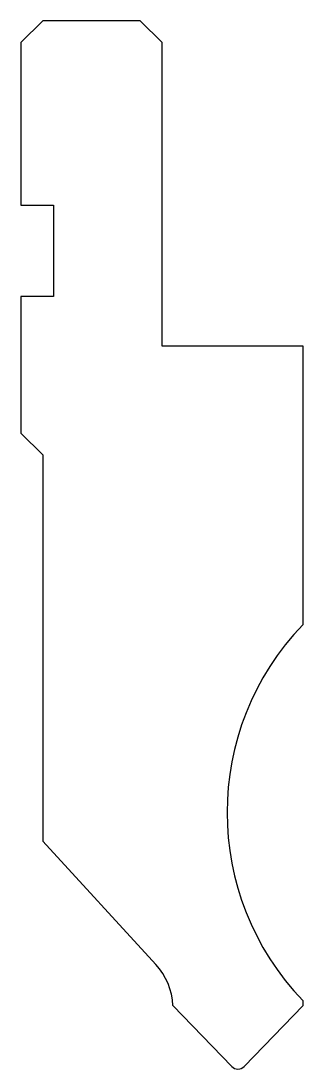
# Model space of a CAD drawing. Header units: metres. Extents: x 81.2 to 107.2, y 75.4 to 172.
import ezdxf

# ---------------------------------------------------------------- set-up
doc = ezdxf.new("R2010")
doc.units = ezdxf.units.M

msp = doc.modelspace()

# ---------------------------------------------------------------- linework, layer by layer
for p, q in [((83.220448, 172.014296), (81.220448, 170.014296)), ((92.220469, 172.014296), (83.220448, 172.014296)), ((94.220469, 170.014296), (92.220469, 172.014296)), ((81.220448, 170.014296), (81.220448, 155.014321)), ((94.220469, 142.014325), (94.220469, 170.014296)), ((81.220448, 155.014321), (84.220462, 155.014321)), ((84.220462, 155.014321), (84.220462, 146.614321)), ((84.220462, 146.614321), (81.220448, 146.614321)), ((81.220448, 146.614321), (81.220448, 134.014296)), ((107.220473, 142.014325), (94.220469, 142.014325)), ((107.220473, 116.363681), (107.220473, 142.014325)), ((81.220448, 134.014296), (83.220448, 132.014296)), ((83.220448, 132.014296), (83.220448, 96.392731)), ((83.220448, 96.392731), (93.660112, 84.999837)), ((95.230402, 81.215575), (100.644997, 75.608598)), ((101.795941, 75.608598), (107.220473, 81.225866)), ((107.220473, 81.225866), (107.220473, 81.664969))]:
    msp.add_line(p, q)
for centre, radius, start, end in [((125.220469, 99.014325), 25, 136.054466, 223.945534), ((89.236448, 80.946296), 6, 2.57229, 42.5), ((101.220469, 76.164325), 0.8, 224, 316)]:
    msp.add_arc(centre, radius, start, end)

doc.saveas('drawing.dxf')
